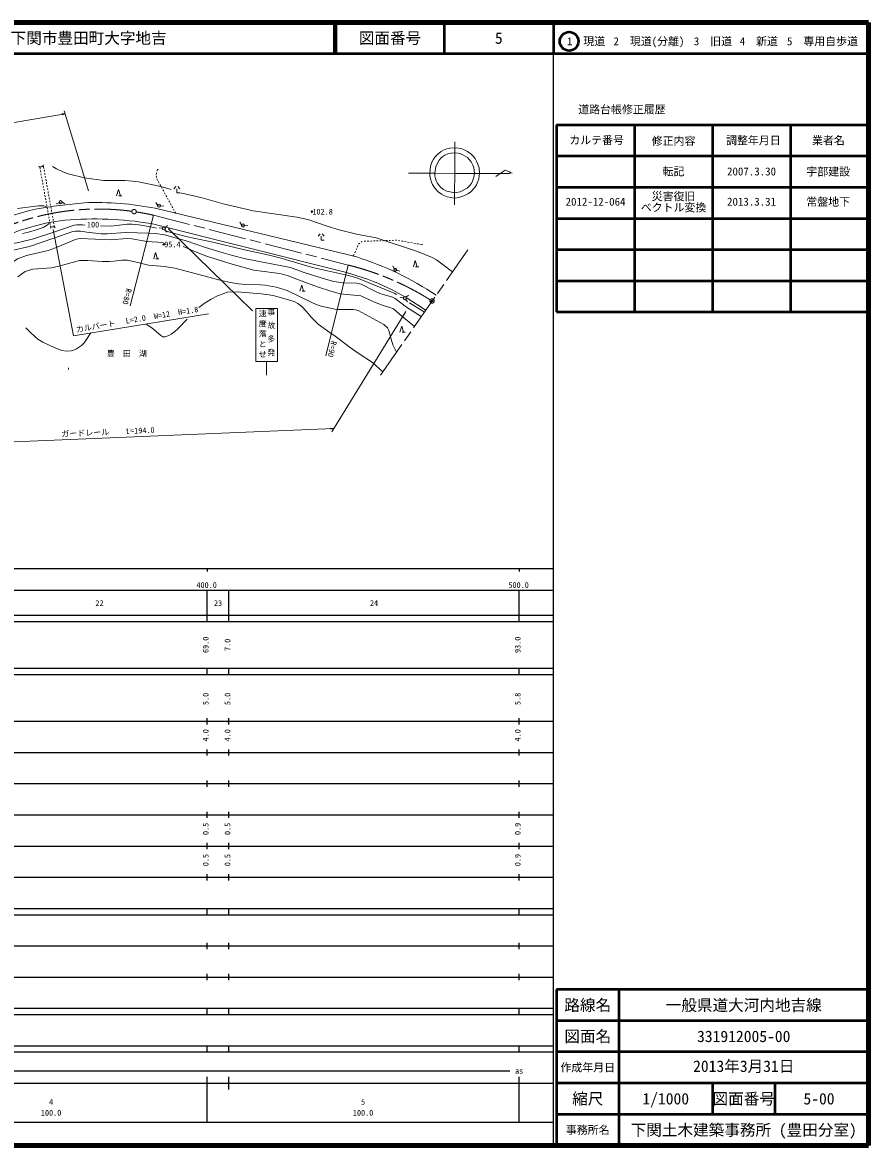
# Model space of a CAD drawing. Units: millimetres, scale not verified. Extents: x 40000 to 680000, y 20000 to 380000.
# Drawn here: x 408815 to 680000, y 20000 to 380000 of the extents above; entities that cross this region are included whole.
import ezdxf
from ezdxf.enums import TextEntityAlignment as Align

# ---------------------------------------------------------------- set-up
doc = ezdxf.new("R2010")
doc.units = ezdxf.units.MM
doc.header["$LTSCALE"] = 1000
doc.header["$PDMODE"] = 32
doc.header["$PDSIZE"] = 500
doc.linetypes.add('CHAIN', pattern=[18.5, 12, -1.5, 3.5, -1.5])
for name, color, linetype, lineweight in [('M-BGD', 7, 'Continuous', 13), ('M-BMK', 2, 'CHAIN', 13), ('M-STR-HTXT', 7, 'Continuous', 13), ('M-STR-STRC', 7, 'Continuous', 13), ('M-TTL', 2, 'Continuous', 140), ('M-TTL-BAND', 7, 'Continuous', 25), ('M-TTL-FRAM', 2, 'Continuous', 50), ('M-TTL-LINE', 7, 'Continuous', 50)]:
    doc.layers.add(name, color=color, linetype=linetype, lineweight=lineweight)
doc.layers.add('M-OTRS', color=6, linetype='Continuous')
doc.layers.add('M-TTL-TXT', color=7, linetype='Continuous')
doc.styles.add('@ＭＳ ゴシック', font='')
doc.styles.add('ＭＳ ゴシック', font='')
doc.styles.get('@ＭＳ ゴシック').set_extended_font_data('@MS Gothic')
doc.styles.get('ＭＳ ゴシック').set_extended_font_data('MS Gothic')

# ---------------------------------------------------------------- blocks, each defined once
blk = doc.blocks.new('針葉樹林')
at = {"color": 7, "linetype": 'Continuous', "lineweight": 13}
for p, q in [((-0.6, 0), (0, 2)), ((0, 2), (0.6, 0)), ((0.1, 0), (1.1, 0))]:
    blk.add_line(p, q, dxfattribs=at)
blk = doc.blocks.new('竹林')
at = {"color": 7, "linetype": 'Continuous', "lineweight": 13}
for p, q in [((-1, 1.3), (-0.3, 2)), ((0, 1.3), (0, 0)), ((0, 0), (1, 0)), ((0.3, 2), (1, 1.3))]:
    blk.add_line(p, q, dxfattribs=at)
blk = doc.blocks.new('電話柱1')
at = {"color": 7, "linetype": 'Continuous', "lineweight": 13}
for p, q in [((-1.203, 0.848), (-0.496, 0.14)), ((-0.516, 0.002), (0.484, 0.002)), ((1.475, 0.164), (0.478, 0.078))]:
    blk.add_line(p, q, dxfattribs=at)
blk.add_circle((-0.016, 0.002), 0.5, dxfattribs=at)
blk = doc.blocks.new('電力柱1')
at = {"color": 7, "linetype": 'Continuous', "lineweight": 13}
for p, q in [((-0.49, 0.061), (-1.483, 0.18)), ((0.4, 0.311), (1.186, 0.93)), ((0.316, -0.391), (0.934, -1.176))]:
    blk.add_line(p, q, dxfattribs=at)
blk.add_circle((0.007, 0.002), 0.5, dxfattribs=at)
blk = doc.blocks.new('open_arrow')
at = {"color": 0, "linetype": 'Continuous', "lineweight": -2}
blk.add_lwpolyline([(7.5, 1.25), (0, 0), (7.5, -1.25)], dxfattribs=at)

msp = doc.modelspace()

# ---------------------------------------------------------------- linework, layer by layer
at = {"layer": 'M-BGD'}
for p, q in [((547441, 341763), (547356, 339816)), ((547356, 339816), (547356, 338207)), ((547356, 338207), (547356, 331603)), ((414348, 333755), (414487, 332988)), ((414577, 332496), (414666, 332004)), ((414755, 331513), (414845, 331021)), ((415478, 334248), (415668, 333203)), ((415757, 332711), (415847, 332219)), ((415936, 331727), (416026, 331235)), ((418409, 333805), (419764, 333043)), ((532540, 331688), (539398, 331688)), ((539398, 331688), (541006, 331688)), ((541006, 331688), (547356, 331603)), ((547356, 331603), (547272, 325338)), ((547356, 331603), (553706, 331603)), ((553706, 331603), (555315, 331603)), ((555315, 331603), (561919, 331603)), ((560564, 330587), (561919, 331603)), ((565306, 331773), (565729, 331688)), ((414934, 330529), (415024, 330037)), ((415113, 329545), (415203, 329053)), ((415292, 328561), (415382, 328069)), ((416115, 330743), (416204, 330251)), ((416294, 329759), (416383, 329267)), ((416473, 328776), (416562, 328284)), ((416652, 327792), (416741, 327300)), ((452398, 328976), (452418, 328940)), ((452418, 328940), (452658, 328501)), ((452898, 328062), (453137, 327624)), ((415471, 327577), (415560, 327085)), ((415650, 326593), (415739, 326101)), ((415829, 325609), (415918, 325117)), ((416008, 324625), (416097, 324133)), ((416831, 326808), (416920, 326316)), ((417009, 325824), (417099, 325332)), ((417188, 324840), (417278, 324348)), ((453377, 327185), (453617, 326746)), ((453857, 326307), (454097, 325869)), ((454336, 325430), (454576, 324991)), ((454816, 324552), (455056, 324114)), ((547272, 325338), (547272, 323729)), ((416187, 323642), (416276, 323150)), ((416365, 322658), (416455, 322166)), ((416544, 321674), (416634, 321182)), ((416723, 320690), (416813, 320198)), ((417367, 323856), (417457, 323364)), ((417546, 322872), (417635, 322380)), ((417725, 321888), (417814, 321397)), ((417904, 320905), (417993, 320413)), ((418737, 321069), (428682, 322192)), ((515955, 304829), (451399, 320428)), ((455296, 323675), (455535, 323236)), ((455775, 322797), (456015, 322359)), ((456255, 321920), (456495, 321481)), ((456734, 321042), (456974, 320604)), ((547272, 323729), (547272, 321528)), ((416902, 319706), (416991, 319214)), ((417081, 318722), (417170, 318230)), ((417260, 317738), (417349, 317246)), ((418083, 319921), (418172, 319429)), ((418262, 318937), (418351, 318445)), ((418440, 317953), (418530, 317461)), ((418619, 316969), (418709, 316477)), ((457214, 320165), (457454, 319726)), ((457694, 319287), (457933, 318849)), ((413668, 313654), (410789, 312807)), ((417439, 316754), (417528, 316263)), ((417618, 315771), (417707, 315279)), ((417796, 314787), (417897, 314234)), ((417987, 315972), (422346, 316578)), ((418798, 315985), (418888, 315493)), ((418977, 315001), (419095, 314351)), ((449820, 314501), (451768, 314077)), ((450071, 315510), (512638, 299804)), ((454816, 313231), (456340, 312723)), ((408819, 312365), (410789, 312807)), ((448635, 309759), (453884, 309421)), ((517342, 309537), (517722, 309838)), ((518335, 309858), (518835, 309874)), ((519334, 309890), (519834, 309907)), ((520334, 309923), (520834, 309939)), ((521333, 309955), (521833, 309972)), ((522333, 309988), (522833, 310004)), ((523332, 310020), (523832, 310037)), ((524332, 310053), (524831, 310069)), ((525331, 310085), (525831, 310102)), ((526331, 310118), (526830, 310134)), ((527330, 310150), (527830, 310166)), ((528330, 310183), (528829, 310199)), ((529322, 310113), (529814, 310027)), ((530307, 309941), (530800, 309855)), ((531292, 309769), (531785, 309682)), ((515312, 306187), (515519, 306642)), ((515727, 307097), (515935, 307551)), ((516143, 308006), (516351, 308461)), ((516559, 308916), (516950, 309226)), ((532277, 309596), (532770, 309510)), ((533262, 309424), (533755, 309338)), ((534247, 309252), (534740, 309166)), ((535232, 309080), (535725, 308994)), ((536217, 308908), (536710, 308822)), ((536710, 308822), (537090, 308755)), ((514844, 305187), (514760, 304933)), ((514816, 305104), (514896, 305278)), ((514896, 305278), (515104, 305732)), ((528137, 293165), (528730, 292826)), ((531947, 288762), (536619, 285704)), ((532878, 290117), (537627, 287149)), ((530254, 285968), (534427, 282561)), ((521025, 270982), (524303, 268040)), ((423574, 269289), (423574, 268781))]:
    msp.add_line(p, q, dxfattribs=at)
at = {"layer": 'M-BGD', "linetype": 'CHAIN'}
msp.add_line((551548, 307113), (522949, 266099), dxfattribs=at)
at = {"layer": 'M-BGD'}
for points in [[(547356, 339816), (545832, 339731), (544816, 339477), (543800, 339054), (543038, 338631), (541938, 337784), (541006, 336768), (540583, 336175), (540075, 335244), (539567, 333889), (539398, 331688)], [(547356, 339816), (548626, 339731), (549473, 339562), (550404, 339223), (551505, 338631), (552521, 337869), (553283, 337107), (553876, 336345), (554384, 335498), (554807, 334567), (555146, 333381), (555315, 331603)], [(547356, 338207), (546171, 338123), (545155, 337869), (544224, 337445), (543546, 337022), (542954, 336514), (542361, 335837), (541260, 333805), (541006, 331688)], [(547356, 338207), (548457, 338123), (549134, 337953), (549981, 337615), (550743, 337191), (551420, 336683), (552013, 336091), (552606, 335329), (553198, 334228), (553452, 333551), (553706, 331603)], [(419764, 333043), (421796, 332111), (423489, 331434), (428654, 330164)], [(539398, 331688), (539398, 330841), (539567, 329910), (539906, 328809), (540244, 328047), (541091, 326777), (542107, 325761), (543123, 324999), (543885, 324576), (544986, 324153), (547272, 323729)], [(541006, 331688), (541006, 330841), (541176, 329995), (541430, 329233), (541768, 328555), (542361, 327709), (542954, 327116), (543800, 326439), (544562, 326015), (547272, 325338)], [(553706, 331603), (553537, 330418), (553114, 329148), (552690, 328386), (552182, 327709), (551336, 326862), (549134, 325677), (547272, 325338)], [(555315, 331603), (555061, 329910), (554807, 329063), (554299, 327963), (553706, 327031), (552521, 325761), (551759, 325169), (550320, 324407), (548711, 323899), (547272, 323729)], [(561919, 331603), (563528, 332704), (564967, 332111), (565306, 331773)], [(561919, 331603), (564967, 331603), (565306, 331773)], [(428654, 330164), (434750, 329317), (441608, 329317)], [(441608, 329317), (444063, 329148), (446010, 328894), (453122, 327370), (456509, 326439)], [(459472, 325338), (466415, 323814), (473104, 321867), (482756, 319581)], [(416703, 320801), (415615, 321189), (414006, 321189), (407233, 320343)], [(482756, 319581), (496726, 317633), (500282, 316871), (506801, 314585), (510357, 313485), (515860, 312130), (522210, 310945), (535418, 306542), (540160, 304679), (541514, 303917), (546629, 300060)], [(413668, 313654), (415615, 314416), (417054, 315263), (417412, 315858)], [(428908, 315009), (428061, 315093), (426283, 315093), (425436, 315009), (418578, 312723)], [(433818, 314839), (437205, 314755), (442370, 315347), (443978, 315347), (446095, 315178), (449820, 314501)], [(418578, 312723), (412313, 310691), (407572, 309505), (404100, 308828), (402407, 308320), (401560, 307897), (398089, 305441), (394448, 303325)], [(418917, 310860), (411043, 308235), (405370, 306881), (403592, 306288), (400968, 304595)], [(449312, 312469), (441862, 312723), (435935, 312215), (434072, 312215), (429416, 312807), (427384, 313061), (425690, 313061), (424928, 312977), (418917, 310860)], [(448635, 309759), (443894, 310606), (442370, 310775), (436951, 310352), (427299, 310775), (426029, 310521), (419425, 307727)], [(449312, 312469), (451429, 312384), (454308, 311961), (457779, 310945)], [(456340, 312723), (461758, 311283), (469886, 309590), (479538, 307219), (487920, 305441), (491307, 304595), (501806, 301462), (512389, 299091)], [(457779, 310945), (461250, 310013), (467516, 307897), (473188, 306119), (476152, 305272), (480300, 304256), (494694, 301462), (498504, 300023), (502144, 298837), (506716, 297483), (508664, 296975), (511627, 296551)], [(419425, 307727), (417054, 306881), (410112, 305272), (407233, 304256), (404524, 302393)], [(460319, 308151), (464298, 306457), (468108, 305018), (475982, 302478), (483010, 300615), (489614, 299769), (491730, 299430), (494016, 298753), (499520, 296636), (504007, 295027), (507309, 293927), (510696, 292995)], [(446688, 302817), (442454, 303833), (440676, 303833), (438052, 303494), (436697, 303409), (434326, 303409), (429754, 303748), (428315, 303748), (427130, 303663), (420441, 301885)], [(446688, 302817), (449228, 302224), (454308, 301801), (457610, 301208), (468532, 298329)], [(420441, 301885), (418070, 301377), (412144, 300869), (409688, 300192), (407318, 298414)], [(512389, 299091), (514506, 298583), (516538, 297906), (528137, 293165)], [(468532, 298329), (471664, 297483), (475474, 296636), (478099, 296213), (480385, 295959), (485126, 295874), (486566, 295789), (490122, 295197), (493678, 294096), (501298, 290371), (502991, 289609), (504600, 289016), (509426, 288000)], [(511627, 296551), (515860, 296382), (517384, 296128), (521956, 293757), (523396, 293165), (527460, 291979), (528306, 291556), (531947, 288762)], [(473104, 292995), (471326, 292318), (469294, 291302), (467008, 289947), (465314, 288677)], [(473104, 292995), (474458, 293503), (477591, 293673), (485296, 292995), (487836, 292657), (489614, 292318), (495879, 290540), (497064, 289863), (498334, 288931), (499774, 287492), (501382, 285545), (503584, 283259), (507394, 280465)], [(510696, 292995), (517300, 292318), (521618, 290371), (524412, 289270), (526613, 288677), (527714, 288169), (530254, 285968)], [(509426, 288000), (514844, 288000), (515606, 287915), (516453, 287661), (524666, 283174), (525766, 282158), (526274, 281311), (526613, 280126)], [(461589, 284867), (458626, 281819), (457610, 280888), (456509, 280041), (455747, 279618), (454562, 279279), (453800, 279279), (453122, 279618), (450244, 282073), (448466, 283259)], [(409942, 282158), (411212, 280803), (412736, 279364), (413752, 278517), (415361, 277501), (417816, 276316), (420018, 275385), (421457, 274877), (423066, 274623), (424420, 274707), (425013, 274877), (426114, 275385), (427722, 276485), (428654, 277417), (430768, 280483)], [(507394, 280465), (508664, 279787), (513828, 275808), (516368, 273945), (521025, 270982)], [(526613, 280126), (526952, 278517), (527544, 276655), (528699, 274345)]]:
    msp.add_lwpolyline(points, dxfattribs=at)
msp.add_circle((455762, 313743), 100, dxfattribs=at)
for centre, radius, start, end in [((414598, 334723), 999, 233.28887, 338.99335), ((455064, 331043), 3374, 166.84689, 175.33817), ((455064, 331043), 3374, 149.86434, 158.35561), ((455064, 331043), 3374, 145.67686, 149.86434), ((455064, 331043), 3374, 183.82944, 192.32072), ((455064, 331043), 3374, 200.812, 209.30327), ((426257, 256853), 64655, 96.67887, 124.08203), ((432562, 225025), 97244, 78.83085, 92.28667), ((432091, 209136), 107883, 80.40665, 95.18259), ((432923, 238955), 78452, 100.9751, 120.92863), ((418573, 313499), 999, 43.28887, 148.99335), ((486897, 212264), 97019, 55.83246, 72.57147), ((493181, 226188), 76144, 53.91595, 75.19546)]:
    msp.add_arc(centre, radius, start, end, dxfattribs=at)
for p in [(501586, 319355), (454108, 308849)]:
    msp.add_point(p, dxfattribs=at)
at = {"layer": 'M-BMK'}
msp.add_line((450766, 318229), (513247, 302229), dxfattribs=at)
for centre in [(444580, 319373), (540108, 290708)]:
    msp.add_circle(centre, 700, dxfattribs=at)
for centre, radius, start, end in [((433134, 240196), 80000, 82.27524, 121.54867), ((433134, 240196), 80000, 77.26756, 81.27256), ((491671, 214853), 90000, 57.88533, 76.12923)]:
    msp.add_arc(centre, radius, start, end, dxfattribs=at)
at = {"layer": 'M-OTRS'}
msp.add_point((540108, 290708), dxfattribs=at)
at = {"layer": 'M-STR-HTXT'}
for p, q in [((360747, 340373), (422474, 350734)), ((429962, 326036), (422193, 351663)), ((443324, 289167), (450766, 318229)), ((455833, 313673), (482524, 287553)), ((513247, 302229), (506055, 273104)), ((531686, 287324), (507967, 248766)), ((358483, 243625), (508599, 249792))]:
    msp.add_line(p, q, dxfattribs=at)
msp.add_lwpolyline([(418684, 313658), (425180, 279573), (468489, 286630)], dxfattribs=at)
at = {"layer": 'M-STR-STRC'}
msp.add_line((487067, 271290), (487067, 266973), dxfattribs=at)
msp.add_lwpolyline([(483567, 271290), (490567, 271290), (490567, 288290), (483567, 288290)], close=True, dxfattribs=at)
at = {"layer": 'M-TTL'}
for p, q in [((680000, 380000), (40000, 380000)), ((680000, 20000), (680000, 380000)), ((40000, 20000), (680000, 20000))]:
    msp.add_line(p, q, dxfattribs=at)
at = {"layer": 'M-TTL-BAND'}
for p, q in [((579000, 20000), (579000, 370000)), ((40000, 205000), (579000, 205000)), ((468000, 205000), (468000, 204000)), ((568000, 205000), (568000, 204000)), ((68000, 198000), (579000, 198000)), ((468000, 188000), (468000, 198000)), ((475000, 188000), (475000, 198000)), ((568000, 188000), (568000, 198000)), ((40000, 190000), (579000, 190000)), ((40000, 188000), (579000, 188000)), ((40000, 173000), (579000, 173000)), ((468000, 171000), (468000, 173000)), ((475000, 171000), (475000, 173000)), ((568000, 171000), (568000, 173000)), ((40000, 171000), (579000, 171000)), ((40000, 156000), (579000, 156000)), ((468000, 155000), (468000, 157000)), ((475000, 155000), (475000, 157000)), ((568000, 155000), (568000, 157000)), ((46000, 146000), (579000, 146000)), ((468000, 145000), (468000, 147000)), ((475000, 145000), (475000, 147000)), ((568000, 145000), (568000, 147000)), ((468000, 135000), (468000, 137000)), ((475000, 135000), (475000, 137000)), ((568000, 135000), (568000, 137000)), ((52000, 136000), (579000, 136000)), ((46000, 126000), (579000, 126000)), ((468000, 125000), (468000, 127000)), ((475000, 125000), (475000, 127000)), ((568000, 125000), (568000, 127000)), ((52000, 116000), (579000, 116000)), ((468000, 115000), (468000, 117000)), ((475000, 115000), (475000, 117000)), ((568000, 115000), (568000, 117000)), ((46000, 106000), (579000, 106000)), ((468000, 105000), (468000, 107000)), ((475000, 105000), (475000, 107000)), ((568000, 105000), (568000, 107000)), ((40000, 96000), (579000, 96000)), ((40000, 94000), (579000, 94000)), ((468000, 94000), (468000, 96000)), ((475000, 94000), (475000, 96000)), ((568000, 94000), (568000, 96000)), ((49000, 84000), (579000, 84000)), ((468000, 83000), (468000, 85000)), ((475000, 83000), (475000, 85000)), ((568000, 83000), (568000, 85000)), ((40000, 74000), (579000, 74000)), ((468000, 73000), (468000, 75000)), ((475000, 73000), (475000, 75000)), ((568000, 73000), (568000, 75000)), ((40000, 64000), (579000, 64000)), ((40000, 62000), (579000, 62000)), ((468000, 62000), (468000, 64000)), ((475000, 62000), (475000, 64000)), ((568000, 62000), (568000, 64000)), ((40000, 52000), (579000, 52000)), ((468000, 50000), (468000, 52000)), ((475000, 50000), (475000, 52000)), ((568000, 50000), (568000, 52000)), ((40000, 50000), (579000, 50000)), ((71000, 44000), (565000, 44000)), ((40000, 40000), (579000, 40000)), ((468000, 27500), (468000, 42000)), ((475000, 38000), (475000, 42000)), ((568000, 27500), (568000, 42000)), ((68000, 27500), (579000, 27500))]:
    msp.add_line(p, q, dxfattribs=at)
at = {"layer": 'M-TTL-FRAM'}
for p, q in [((580000, 347197), (580000, 287197)), ((580000, 347197), (680000, 347197)), ((580000, 287197), (680000, 287197)), ((680000, 70000), (580000, 70000)), ((580000, 70000), (580000, 20000))]:
    msp.add_line(p, q, dxfattribs=at)
at = {"layer": 'M-TTL-LINE'}
for p, q in [((508747, 380000), (508747, 370000)), ((509247, 380000), (509247, 370000)), ((543997, 380000), (543997, 370000)), ((579000, 380000), (579000, 370000)), ((40000, 370000), (680000, 370000)), ((605000, 347197), (605000, 287197)), ((630000, 347197), (630000, 287197)), ((655000, 347197), (655000, 287197)), ((580000, 337197), (680000, 337197)), ((580000, 327197), (680000, 327197)), ((580000, 317197), (680000, 317197)), ((580000, 307197), (680000, 307197)), ((580000, 297197), (680000, 297197)), ((600000, 70000), (600000, 20000)), ((680000, 60000), (580000, 60000)), ((680000, 50000), (580000, 50000)), ((680000, 40000), (580000, 40000)), ((630000, 40000), (630000, 30000)), ((650000, 40000), (650000, 30000)), ((680000, 30000), (580000, 30000))]:
    msp.add_line(p, q, dxfattribs=at)
msp.add_circle((584031, 373958), 3000, dxfattribs=at)

# ---------------------------------------------------------------- block references
at = {"layer": 'M-BGD', "xscale": 1000, "yscale": 1000}
for name, p in [('針葉樹林', (439606, 324475)), ('竹林', (458303, 325397)), ('竹林', (504569, 310199)), ('針葉樹林', (451476, 304264)), ('針葉樹林', (534724, 301698)), ('針葉樹林', (498313, 293838)), ('針葉樹林', (530393, 280685))]:
    msp.add_blockref(name, p, dxfattribs=at)
for name, p, rotation in [('電話柱1', (421020, 322409), 194.24292), ('電話柱1', (452599, 321247), 349.24292), ('電力柱1', (454123, 313973), 359.24292), ('電話柱1', (479526, 314911), 349.24292), ('電話柱1', (528308, 300695), 336.47679), ('電力柱1', (531356, 291638), 359.24292)]:
    msp.add_blockref(name, p, dxfattribs=dict(at, rotation=rotation))
at = {"layer": 'M-STR-HTXT', "xscale": 133, "yscale": 133}
for p, rotation in [((422474, 350734), 189.5), ((508599, 249792), 182.4)]:
    msp.add_blockref('open_arrow', p, dxfattribs=dict(at, rotation=rotation))
at = {"layer": 'M-STR-HTXT'}
for p, rotation in [((418684, 313658), 280.8), ((455833, 313673), 315.6)]:
    msp.add_blockref('open_arrow', p, dxfattribs=dict(at, rotation=rotation))

# ---------------------------------------------------------------- texts
at = {"layer": 'M-BGD', "style": 'ＭＳ ゴシック'}
for s, p in [('102.8', (501746, 319355)), ('95.4', (454268, 308849))]:
    msp.add_text(s, height=1833, dxfattribs=at).set_placement(p, align=Align.MIDDLE_LEFT)
for s, p in [('100', (429486, 313741)), ('豊\u3000田\u3000湖', (435862, 272438))]:
    msp.add_text(s, height=1833, dxfattribs=at).set_placement(p, align=Align.BOTTOM_LEFT)
at = {"layer": 'M-STR-HTXT', "style": 'ＭＳ ゴシック'}
for s, rotation, p in [('R=80', 255.636, (440285, 289976)), ('R=90', 256.129, (506055, 273104))]:
    msp.add_text(s, height=1833, rotation=rotation, dxfattribs=at).set_placement(p, align=Align.BOTTOM_RIGHT)
for s, rotation, p in [('L=2.0  W=12  H=1.8', 9.256, (453759, 284770)), ('カルバート', 9.256, (432519, 281137)), ('ガードレール', 2.346, (429012, 246978)), ('L=194.0', 2.346, (446649, 247738))]:
    msp.add_text(s, height=1833, rotation=rotation, dxfattribs=at).set_placement(p, align=Align.BOTTOM_CENTER)
at = {"layer": 'M-STR-STRC', "char_height": 1833, "attachment_point": 8, "rotation": 270, "style": '@ＭＳ ゴシック'}
for s, insert in [('\\T1.69;事故多発', (487333, 279869)), ('\\T1.27;速度落とせ', (484609, 279869))]:
    msp.add_mtext(s, dxfattribs=dict(at, insert=insert))
at = {"layer": 'M-TTL-BAND', "style": 'ＭＳ ゴシック'}
for s, p in [('400.0', (467844, 198195)), ('500.0', (567844, 198195)), ('22', (433500, 192405)), ('23', (471500, 192405)), ('24', (521500, 192405)), ('as', (568000, 42500)), ('4', (418000, 32523)), ('5', (518000, 32523)), ('100.0', (418000, 29033)), ('100.0', (518000, 29033))]:
    msp.add_text(s, height=1833, dxfattribs=at).set_placement(p, align=Align.BOTTOM_CENTER)
for s, p in [('69.0', (469000, 180500)), ('7.0', (476000, 180500)), ('93.0', (569000, 180500)), ('5.0', (469000, 163174)), ('5.0', (476000, 163174)), ('5.8', (569000, 163174)), ('4.0', (469000, 151500)), ('4.0', (476000, 151500)), ('4.0', (569000, 151500)), ('0.5', (469000, 121500)), ('0.5', (476000, 121500)), ('0.9', (569000, 121500)), ('0.5', (469000, 111500)), ('0.5', (476000, 111500)), ('0.9', (569000, 111500))]:
    msp.add_text(s, height=1833, rotation=90, dxfattribs=at).set_placement(p, align=Align.BOTTOM_CENTER)
at = {"layer": 'M-TTL-TXT', "style": 'ＭＳ ゴシック'}
msp.add_text('下関市豊田町大字地吉', height=3666, dxfattribs=at).set_placement((405024, 375000), align=Align.MIDDLE_LEFT)
for s, height, p in [('図面番号', 3666, (526622, 375000)), ('5', 3666, (561497, 375000)), ('1\u3000現道', 2566, (589448, 373958)), ('2\u3000現道(分離)', 2566, (609619, 373958)), ('3\u3000旧道', 2566, (630121, 373958)), ('4\u3000新道', 2566, (644824, 373958)), ('5\u3000専用自歩道', 2566, (665228, 373958)), ('道路台帳修正履歴', 2566, (600968, 352113)), ('カルテ番号', 2566, (592839, 342277)), ('修正内容', 2566, (617509, 342023)), ('調整年月日', 2566, (643089, 342197)), ('業者名', 2566, (667134, 342197)), ('転記', 2566, (617500, 332245)), ('2007.3.30', 2566, (642500, 332245)), ('宇部建設', 2566, (667077, 332189)), ('路線名', 3666, (590000, 65000)), ('路線名', 3666, (590000, 65000)), ('一般県道大河内地吉線', 3666, (640000, 65000)), ('図面名', 3666, (590000, 55000)), ('図面名', 3666, (590000, 55000)), ('331912005-00', 3666, (640000, 55000)), ('作成年月日', 2566, (590000, 45000)), ('作成年月日', 2566, (590000, 45000)), ('縮尺', 3666, (590000, 35000)), ('縮尺', 3666, (590000, 35000)), ('1/1000', 3666, (615000, 35000)), ('図面番号', 3666, (640000, 35000)), ('図面番号', 3666, (640000, 35000)), ('5-00', 3666, (664125, 35000)), ('事務所名', 2566, (590000, 25000)), ('事務所名', 2566, (590000, 25000)), ('下関土木建築事務所 (豊田分室)', 3666, (640000, 25000))]:
    msp.add_text(s, height=height, dxfattribs=at).set_placement(p, align=Align.MIDDLE_CENTER)
for s, height, p in [('災害復旧', 2566, (617500, 322212)), ('常盤地下', 2566, (667077, 320439)), ('2012-12-064', 2566, (592500, 320495)), ('ベクトル変換', 2566, (617500, 318631)), ('2013.3.31', 2566, (642500, 320495)), ('2013年3月31日', 3666, (640000, 42500))]:
    msp.add_text(s, height=height, dxfattribs=at).set_placement(p, align=Align.BOTTOM_CENTER)

doc.saveas('drawing.dxf')
